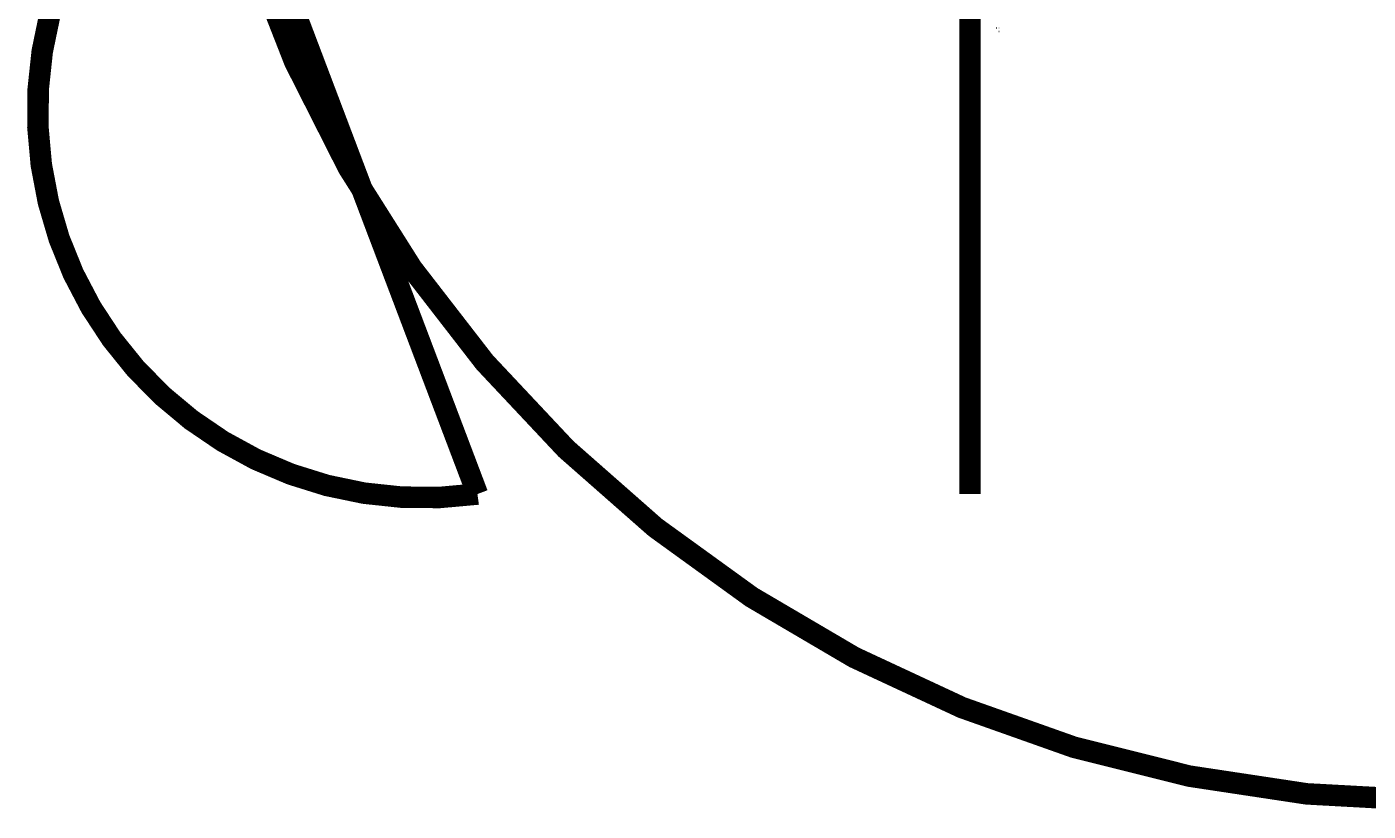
# Model space of a CAD drawing. Extents: x -12.3 to 50.3, y -6.1 to 14.
# Drawn here: x -2.53 to 14.36, y -6.12 to 3.75 of the extents above; entities that cross this region are included whole.
import ezdxf

# ---------------------------------------------------------------- set-up
doc = ezdxf.new("R2010")
doc.units = 0
doc.layers.get('0').update_dxf_attribs({"linetype": 'CONTINUOUS'})
doc.layers.add('1', color=1, linetype='CONTINUOUS')

msp = doc.modelspace()

# ---------------------------------------------------------------- linework, layer by layer
at = {"color": 7}
for points in [[(9.67191877039084, 3.74677934348474), (9.679179970668912, 3.74677934348474), (9.67191877039084, 3.724995742650527), (9.679179970668912, 3.724995742650527)], [(9.708224771781197, 3.739518143206669), (9.715485972059268, 3.739518143206669), (9.708224771781197, 3.732256942928598), (9.715485972059268, 3.732256942928598)], [(9.708224771781197, 3.703212141816313), (9.715485972059268, 3.703212141816313), (9.708224771781197, 3.681428540982099), (9.715485972059268, 3.681428540982099)]]:
    msp.add_solid(points, dxfattribs=at)
at = {"layer": '1', "const_width": 0.270833333333}
msp.add_lwpolyline([(9.344521341107772, 13.85414958288212), (9.344521341107772, -2.130011757540957)], close=True, dxfattribs=at)
for points in [[(-0.512137494702138, 10.60414958288613), (30.89864821369549, 2.841479358758738), (30.8986482136955, 8.882658466582427, -1)], [(3.141089920794244, -2.13001175754095), (-0.5121374947021344, 7.506053656249064), (1.790437212451022, 7.506053656249064, 1)]]:
    msp.add_lwpolyline(points, format="xyb", close=True, dxfattribs=at)

doc.saveas('drawing.dxf')
